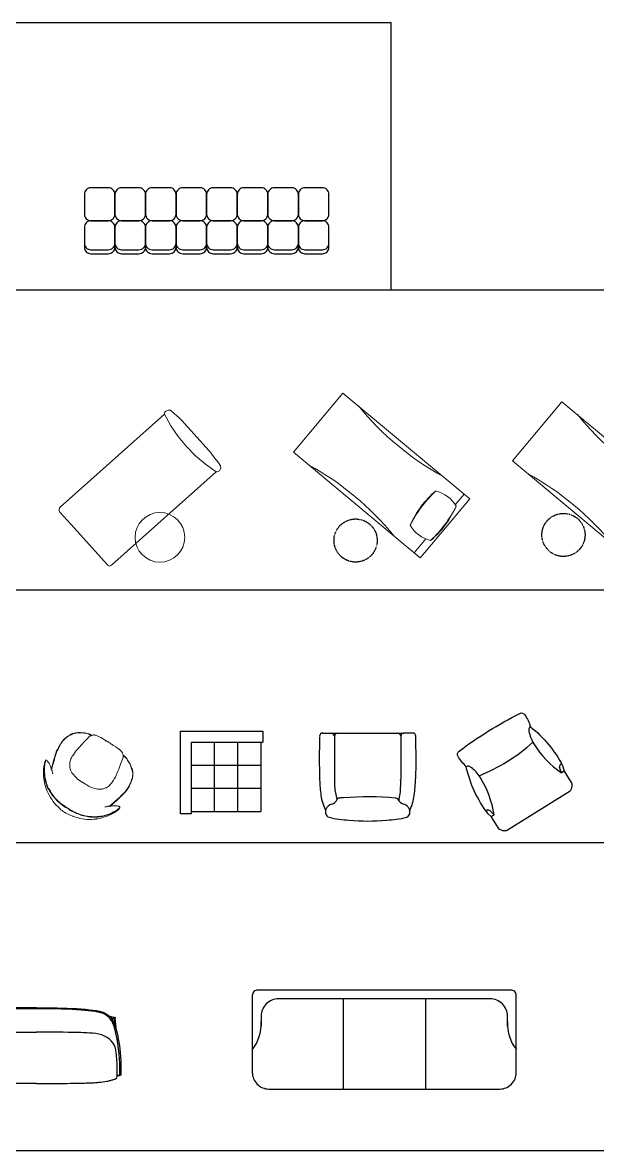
# Model space of a CAD drawing. Extents: x 185064 to 343242, y -369192 to -264966.
# Drawn here: x 217909 to 223136, y -277663 to -267410 of the extents above; entities that cross this region are included whole.
import ezdxf

# ---------------------------------------------------------------- set-up
doc = ezdxf.new("R2010")
doc.units = 0
doc.linetypes.add('ACAD_ISO03W100', pattern=[30, 12, -18])
doc.linetypes.add('HIDDEN2', pattern=[0.1875, 0.125, -0.0625])
doc.layers.add('fl', color=8, linetype='Continuous', lineweight=13)
doc.layers.add('打印框', color=4, linetype='Continuous')

# ---------------------------------------------------------------- blocks, each defined once
blk = doc.blocks.new('A$C510B4030')
at = {"color": 3}
for p, q in [((-381, -66), (-381, -95)), ((-381, -106), (-381, -95)), ((381, -66), (381, -95)), ((381, -95), (381, -106)), ((-410, -800), (-327, -800)), ((413, -800), (-327, -800))]:
    blk.add_line(p, q, dxfattribs=at)
at = {"color": 1}
for p, q in [((-299, -774), (-299, -377)), ((302, -774), (302, -377))]:
    blk.add_line(p, q, dxfattribs=at)
at = {"color": 3}
for centre, radius, start, end in [((0, -1918), 1918, 84.8974, 95.1026), ((-29, -278), 396, 152.5336, 173.5421), ((-340, -73), 41.2, 107.9257, 171.07), ((-122, -1004), 997, 92.7663, 103.3602), ((122, -1004), 997, 76.6398, 87.2337), ((340, -73), 41.2, 8.93, 72.0743), ((28, -288), 402, 7.8014, 28.6634), ((1083, -438), 1519, 172.2647, 177.9612), ((-658, -398), 1096, 1.2677, 8.6424), ((6320, -564), 6759, 178.472, 181.7492), ((-6238, -565), 6679, 358.2419, 1.6435), ((-408, -772), 27.4, 175.9918, 274.1968), ((411, -772), 27.4, 265.8032, 4.0082)]:
    blk.add_arc(centre, radius, start, end, dxfattribs=at)
at = {"color": 1}
for centre, radius, start, end in [((-304, -75), 82.5, 202.1742, 253.922), ((-341, -224), 70.8, 25.5693, 79.1081), ((198, -311), 497, 165.0152, 180.4391), ((-201, -166), 80.9, 199.6938, 203.5004), ((-255, -185), 23.4, 213.126, 276.3181), ((259, -182), 26.4, 262.2991, 321.6824), ((206, -167), 80.9, 336.4996, 340.3062), ((-103, -330), 405, 2.2625, 19.0687), ((341, -216), 63.5, 102.8681, 159.4343), ((304, -75), 82.5, 286.078, 337.8258), ((-5, 2500), 2720, 264.7741, 274.7579), ((141, 1565), 1778, 272.5676, 273.7061), ((1581, -348), 1880, 178.9674, 180.8815), ((-1578, -348), 1880, 359.1185, 1.0326), ((-327, -772), 27.4, 274.3983, 356.6948), ((-271, -771), 28.4, 185.3644, 266.0319), ((274, -771), 28.4, 273.9681, 354.6356), ((344, -752), 47.2, 207.096, 269.164)]:
    blk.add_arc(centre, radius, start, end, dxfattribs=at)
blk = doc.blocks.new('awerawer')
h = blk.add_hatch(color=3)
h.dxf.hatch_style = 2
h.paths.add_polyline_path([(218734, -294470), (218732, -294476), (218727, -294478), (218721, -294476), (218719, -294470), (218721, -294465), (218727, -294462), (218732, -294465)])
h = blk.add_hatch(color=3)
h.dxf.hatch_style = 2
h.paths.add_polyline_path([(218239, -294720), (218236, -294725), (218231, -294728), (218225, -294725), (218223, -294720), (218225, -294714), (218231, -294712), (218236, -294714)])
h = blk.add_hatch(color=3)
h.dxf.hatch_style = 2
h.paths.add_polyline_path([(218239, -294726), (218236, -294732), (218231, -294734), (218225, -294732), (218223, -294726), (218225, -294721), (218231, -294718), (218236, -294721)])
h = blk.add_hatch(color=3)
h.dxf.hatch_style = 2
h.paths.add_polyline_path([(218239, -294726), (218236, -294732), (218231, -294734), (218225, -294732), (218223, -294726), (218225, -294721), (218231, -294718), (218236, -294721)])
h = blk.add_hatch(color=3)
h.dxf.hatch_style = 2
h.paths.add_polyline_path([(218769, -295064), (218767, -295070), (218761, -295072), (218756, -295070), (218753, -295064), (218756, -295058), (218761, -295056), (218767, -295058)])
h = blk.add_hatch(color=3)
h.dxf.hatch_style = 2
h.paths.add_polyline_path([(218769, -295064), (218767, -295070), (218761, -295072), (218756, -295070), (218753, -295064), (218756, -295058), (218761, -295056), (218767, -295058)])
h = blk.add_hatch(color=3)
h.dxf.hatch_style = 2
h.paths.add_polyline_path([(218775, -295061), (218773, -295066), (218768, -295069), (218762, -295066), (218760, -295061), (218762, -295055), (218768, -295053), (218773, -295055)])
at = {"color": 3, "lineweight": 0}
for points in [[(218231, -294723), (218240, -294685), (218250, -294650), (218262, -294616), (218265, -294597), (218272, -294581), (218278, -294562), (218288, -294546), (218294, -294530), (218303, -294515), (218313, -294499), (218322, -294483), (218329, -294477), (218335, -294470), (218341, -294461), (218348, -294455), (218360, -294442), (218367, -294439), (218373, -294432), (218379, -294426), (218385, -294423), (218392, -294420), (218401, -294414), (218408, -294410), (218414, -294407), (218423, -294404), (218430, -294404), (218439, -294401), (218445, -294398), (218455, -294398), (218464, -294398), (218471, -294395), (218480, -294395), (218496, -294395), (218515, -294398), (218531, -294398), (218547, -294401), (218565, -294407), (218575, -294407), (218581, -294410), (218591, -294414), (218597, -294417)], [(218231, -294726), (218237, -294710), (218240, -294698), (218250, -294669), (218265, -294612), (218275, -294584), (218278, -294578), (218278, -294575), (218281, -294568), (218284, -294559), (218291, -294546), (218294, -294537), (218300, -294524), (218303, -294521), (218303, -294518), (218307, -294511), (218319, -294492), (218325, -294483), (218332, -294474), (218338, -294470), (218338, -294467), (218341, -294467), (218348, -294458), (218354, -294451), (218363, -294445), (218370, -294436), (218379, -294429), (218389, -294423), (218401, -294417), (218411, -294414), (218423, -294407), (218433, -294404), (218436, -294404), (218439, -294404), (218449, -294401), (218464, -294398), (218480, -294398), (218493, -294398), (218509, -294398), (218524, -294401), (218537, -294401), (218553, -294404), (218569, -294410), (218581, -294414), (218597, -294420)], [(218597, -294420), (218591, -294420), (218588, -294423), (218584, -294423), (218581, -294426), (218575, -294432), (218565, -294442), (218534, -294474), (218502, -294508), (218487, -294527), (218471, -294543), (218471, -294546), (218458, -294556), (218449, -294568), (218439, -294581), (218430, -294597), (218420, -294609), (218414, -294625), (218408, -294631), (218408, -294638), (218404, -294647), (218401, -294654), (218398, -294663), (218398, -294669), (218398, -294676), (218398, -294685), (218398, -294691), (218398, -294698), (218398, -294707), (218398, -294714), (218401, -294720), (218401, -294726), (218404, -294732), (218408, -294742), (218411, -294748), (218414, -294755), (218417, -294761), (218423, -294767), (218433, -294780), (218442, -294792), (218455, -294802), (218464, -294815), (218477, -294824), (218493, -294834), (218505, -294843), (218518, -294852), (218521, -294852)], [(218616, -294414), (218613, -294414), (218607, -294417), (218597, -294417), (218597, -294420)], [(218749, -294483), (218742, -294477), (218736, -294474), (218730, -294470), (218723, -294467), (218720, -294464), (218717, -294461), (218714, -294461), (218695, -294448), (218679, -294439), (218660, -294429), (218654, -294426), (218648, -294423), (218638, -294420), (218632, -294417), (218622, -294417), (218619, -294414), (218616, -294414)], [(218749, -294483), (218758, -294489), (218768, -294492), (218774, -294499), (218783, -294502), (218787, -294505), (218787, -294508), (218790, -294508), (218793, -294508), (218793, -294511), (218796, -294511), (218815, -294524), (218831, -294537), (218847, -294546), (218853, -294552), (218859, -294559), (218865, -294565), (218872, -294571), (218875, -294575), (218878, -294578), (218878, -294581)], [(218351, -295118), (218338, -295111), (218329, -295102), (218316, -295096), (218307, -295086), (218297, -295077), (218294, -295074), (218291, -295074), (218291, -295070), (218288, -295067), (218272, -295051), (218259, -295036), (218247, -295020), (218234, -295001), (218221, -294985), (218212, -294966), (218202, -294947), (218193, -294928), (218183, -294906), (218177, -294887), (218177, -294881), (218174, -294881), (218174, -294878), (218174, -294875), (218168, -294852), (218164, -294830), (218161, -294811), (218158, -294789), (218158, -294767), (218158, -294755), (218158, -294745), (218158, -294732), (218158, -294720), (218161, -294710), (218161, -294707), (218161, -294704), (218161, -294701), (218164, -294691), (218168, -294682), (218168, -294679), (218168, -294676), (218168, -294672), (218171, -294663), (218171, -294660), (218174, -294654), (218177, -294650), (218177, -294647), (218180, -294647)], [(218174, -294654), (218174, -294657), (218171, -294660), (218171, -294666), (218171, -294669), (218171, -294672), (218171, -294676), (218168, -294679), (218168, -294682), (218168, -294691), (218168, -294704), (218164, -294707), (218164, -294710), (218164, -294720), (218164, -294732), (218164, -294742), (218164, -294764), (218168, -294786), (218171, -294808), (218174, -294830), (218180, -294852), (218183, -294862), (218187, -294871), (218190, -294878), (218190, -294881), (218193, -294884), (218196, -294897), (218202, -294906), (218209, -294916), (218212, -294925), (218218, -294935), (218224, -294944), (218231, -294954), (218237, -294963), (218253, -294979), (218269, -294998), (218284, -295014), (218300, -295029), (218316, -295042), (218335, -295058), (218338, -295061), (218341, -295061), (218348, -295067), (218360, -295077), (218376, -295083)], [(218180, -294647), (218180, -294650), (218177, -294654), (218177, -294660), (218177, -294663), (218174, -294663), (218174, -294666), (218174, -294672), (218171, -294679), (218171, -294682), (218171, -294685), (218171, -294695), (218168, -294704), (218168, -294717), (218168, -294736), (218168, -294755), (218171, -294777), (218171, -294796), (218177, -294815), (218180, -294834), (218180, -294840), (218183, -294843), (218183, -294849), (218187, -294859), (218190, -294868), (218196, -294881), (218199, -294890), (218202, -294900), (218209, -294909), (218215, -294919), (218221, -294928), (218224, -294938), (218231, -294947), (218247, -294966), (218259, -294985), (218275, -295001), (218291, -295017), (218307, -295029), (218313, -295036), (218316, -295039), (218329, -295048), (218341, -295055), (218354, -295064), (218363, -295074), (218376, -295080)], [(218180, -294647), (218183, -294647), (218187, -294647), (218190, -294647), (218190, -294650), (218193, -294650), (218196, -294654), (218196, -294657), (218199, -294660), (218205, -294666), (218209, -294672), (218212, -294682), (218221, -294701), (218224, -294710), (218228, -294720), (218231, -294726), (218234, -294736), (218234, -294739), (218237, -294742), (218237, -294745)], [(218884, -294603), (218884, -294606), (218884, -294612), (218884, -294616), (218884, -294619), (218881, -294628), (218878, -294638), (218859, -294682), (218843, -294726), (218834, -294745), (218824, -294767), (218824, -294770), (218818, -294783), (218812, -294799), (218802, -294815), (218796, -294827), (218787, -294843), (218777, -294856), (218771, -294862), (218764, -294868), (218758, -294875), (218755, -294878), (218749, -294884), (218742, -294887), (218736, -294890), (218730, -294897), (218723, -294897), (218714, -294900), (218708, -294903), (218701, -294906), (218695, -294906), (218689, -294909), (218679, -294909), (218673, -294909), (218667, -294909), (218657, -294909), (218651, -294909), (218641, -294906), (218625, -294903), (218613, -294900), (218597, -294894), (218581, -294887), (218569, -294881), (218553, -294871), (218540, -294865), (218524, -294856), (218521, -294852)], [(218761, -295064), (218774, -295051), (218783, -295042), (218805, -295023), (218850, -294985), (218869, -294963), (218875, -294960), (218878, -294957), (218881, -294950), (218891, -294944), (218900, -294935), (218907, -294925), (218913, -294916), (218916, -294909), (218919, -294909), (218919, -294906), (218922, -294903), (218935, -294884), (218941, -294875), (218944, -294865), (218948, -294859), (218948, -294856), (218951, -294856), (218954, -294846), (218957, -294834), (218960, -294824), (218963, -294815), (218967, -294802), (218967, -294789), (218970, -294780), (218970, -294767), (218967, -294755), (218967, -294742), (218967, -294739), (218963, -294736), (218963, -294729), (218957, -294714), (218954, -294701), (218948, -294685), (218941, -294672), (218932, -294660), (218922, -294647), (218916, -294635), (218907, -294625), (218894, -294612), (218884, -294603)], [(218764, -295064), (218793, -295039), (218821, -295014), (218850, -294988), (218862, -294976), (218875, -294963), (218888, -294950), (218900, -294938), (218913, -294922), (218922, -294909), (218932, -294894), (218941, -294878), (218944, -294868), (218951, -294859), (218954, -294852), (218957, -294843), (218963, -294827), (218963, -294818), (218967, -294811), (218967, -294802), (218970, -294792), (218970, -294786), (218970, -294777), (218970, -294770), (218970, -294761), (218970, -294755), (218970, -294745), (218967, -294739), (218967, -294729), (218963, -294720), (218960, -294714), (218957, -294704), (218954, -294698), (218948, -294682), (218938, -294666), (218929, -294654), (218919, -294638), (218910, -294625), (218903, -294619), (218897, -294612), (218891, -294606), (218884, -294600)], [(218878, -294581), (218881, -294587), (218881, -294590), (218884, -294600), (218884, -294603)], [(218237, -294745), (218237, -294751), (218240, -294758), (218240, -294764), (218243, -294767), (218243, -294770)], [(218351, -295118), (218363, -295127), (218376, -295134), (218389, -295140), (218401, -295146), (218417, -295152), (218420, -295152), (218420, -295156), (218423, -295156), (218427, -295156), (218449, -295165), (218468, -295168), (218490, -295175), (218509, -295178), (218531, -295181), (218553, -295184), (218575, -295184), (218594, -295184), (218616, -295181), (218638, -295181), (218641, -295178), (218644, -295178), (218648, -295178), (218651, -295178), (218673, -295175), (218695, -295168), (218714, -295162), (218736, -295156), (218755, -295146), (218764, -295143), (218777, -295137), (218787, -295130), (218796, -295127), (218805, -295121), (218809, -295118), (218812, -295115), (218821, -295108), (218828, -295102), (218831, -295102), (218834, -295099), (218837, -295096), (218843, -295092), (218847, -295089), (218850, -295083), (218853, -295083), (218853, -295080), (218853, -295077)], [(218853, -295077), (218850, -295077), (218850, -295080), (218843, -295083), (218843, -295086), (218840, -295086), (218840, -295089), (218834, -295092), (218828, -295096), (218828, -295099), (218824, -295099), (218815, -295105), (218805, -295111), (218796, -295115), (218780, -295124), (218761, -295134), (218742, -295140), (218723, -295146), (218704, -295152), (218685, -295156), (218679, -295156), (218676, -295156), (218670, -295159), (218660, -295159), (218648, -295159), (218638, -295162), (218625, -295162), (218616, -295162), (218603, -295162), (218594, -295159), (218581, -295159), (218569, -295159), (218559, -295156), (218537, -295152), (218515, -295146), (218493, -295140), (218474, -295130), (218452, -295124), (218449, -295121), (218445, -295121), (218445, -295118), (218442, -295118), (218427, -295111), (218414, -295102), (218401, -295096), (218376, -295080)], [(218739, -295067), (218736, -295067), (218730, -295070), (218720, -295070), (218717, -295070)], [(218853, -295077), (218853, -295074), (218853, -295070), (218850, -295067), (218847, -295067), (218843, -295064), (218840, -295064), (218837, -295064), (218834, -295064), (218828, -295061), (218818, -295061), (218809, -295061), (218787, -295061), (218777, -295061), (218768, -295061), (218761, -295064), (218752, -295064), (218749, -295064), (218745, -295064), (218742, -295064), (218739, -295067)], [(218850, -295083), (218847, -295086), (218847, -295089), (218840, -295092), (218837, -295092), (218834, -295096), (218831, -295099), (218828, -295102), (218818, -295105), (218809, -295111), (218805, -295115), (218802, -295115), (218793, -295121), (218783, -295127), (218774, -295130), (218752, -295140), (218733, -295146), (218711, -295152), (218692, -295159), (218670, -295162), (218657, -295162), (218648, -295165), (218641, -295165), (218638, -295165), (218632, -295165), (218622, -295165), (218610, -295165), (218600, -295165), (218588, -295165), (218578, -295162), (218565, -295162), (218556, -295159), (218543, -295156), (218521, -295152), (218499, -295146), (218480, -295137), (218458, -295130), (218439, -295121), (218417, -295108), (218414, -295108), (218411, -295105), (218408, -295105), (218401, -295102), (218389, -295092), (218376, -295083)]]:
    blk.add_lwpolyline(points, dxfattribs=at)
blk = doc.blocks.new('aweawertaer')
at = {"layer": '打印框', "color": 3}
for p, q in [((217318, -295753), (217327, -295667)), ((217323, -295658), (217338, -295668)), ((217323, -295737), (217330, -295667)), ((217324, -295656), (217339, -295667)), ((217330, -295667), (217337, -295671)), ((217371, -295651), (217335, -295661)), ((217335, -295661), (217341, -295665)), ((217376, -295646), (217336, -295657))]:
    blk.add_line(p, q, dxfattribs=at)
for points in [[(217306, -296189), (217287, -296186)], [(218769, -296189), (218788, -296186)]]:
    blk.add_lwpolyline(points, dxfattribs=at)
for centre, radius, start, end in [((217317, -295666), 9.46, 353.342, 53.1693), ((217330, -295645), 13.5, 240.1321, 294.8683), ((217338, -295667), 3.75, 247.291, 46.4493), ((217338, -295667), 0.248, 247.291, 46.4493)]:
    blk.add_arc(centre, radius, start, end, dxfattribs=at)
for points, knots in [([(218037, -295570), (217794, -295570), (217513, -295578), (217425, -295614), (217425, -295614), (217425, -295614), (217425, -295614), (217425, -295614), (217401, -295625), (217379, -295644), (217379, -295644), (217379, -295644), (217379, -295644), (217376, -295647), (217373, -295649), (217370, -295652), (217370, -295652), (217370, -295652), (217370, -295652), (217368, -295655), (217365, -295657), (217363, -295660), (217363, -295660), (217363, -295660), (217363, -295660), (217343, -295682), (217334, -295707), (217334, -295707), (217334, -295707), (217334, -295707), (217334, -295707), (217303, -295784), (217268, -295941), (217270, -296176), (217270, -296176), (217270, -296176), (217270, -296176), (217270, -296186), (217279, -296187), (217279, -296187), (217279, -296187), (217279, -296187), (217279, -296187), (217279, -296187), (217306, -296192), (217306, -296192)], [0, 0, 0, 0, 1, 1, 1, 2, 2, 2, 3, 3, 3, 4, 4, 4, 5, 5, 5, 6, 6, 6, 7, 7, 7, 8, 8, 8, 9, 9, 9, 10, 10, 10, 11, 11, 11, 12, 12, 12, 13, 13, 13, 14, 14, 14, 15, 15, 15, 15]), ([(218793, -296177), (218794, -296177), (218794, -296176), (218794, -296176), (218797, -295899), (218746, -295750), (218731, -295711), (218731, -295710), (218722, -295687), (218704, -295667), (218702, -295664), (218699, -295662), (218697, -295659), (218694, -295657), (218692, -295654), (218689, -295652), (218669, -295634), (218646, -295624), (218645, -295624), (218576, -295595), (218366, -295580), (218038, -295580), (217709, -295580), (217499, -295595), (217429, -295624), (217429, -295624), (217406, -295634), (217386, -295652), (217383, -295654), (217380, -295657), (217378, -295659), (217375, -295662), (217373, -295664), (217370, -295667), (217353, -295687), (217344, -295710), (217344, -295710), (217328, -295750), (217278, -295899), (217280, -296176), (217280, -296176), (217280, -296177), (217280, -296177)], [0, 0, 0, 0, 1, 1, 1, 2, 2, 2, 3, 3, 3, 4, 4, 4, 5, 5, 5, 6, 6, 6, 7, 7, 7, 8, 8, 8, 9, 9, 9, 10, 10, 10, 11, 11, 11, 12, 12, 12, 13, 13, 13, 14, 14, 14, 14]), ([(218038, -295570), (218280, -295570), (218562, -295578), (218649, -295614), (218649, -295614), (218649, -295614), (218649, -295614), (218649, -295614), (218674, -295625), (218696, -295644), (218696, -295644), (218696, -295644), (218696, -295644), (218699, -295647), (218702, -295649), (218704, -295652), (218704, -295652), (218704, -295652), (218704, -295652), (218707, -295655), (218709, -295657), (218712, -295660), (218712, -295660), (218712, -295660), (218712, -295660), (218731, -295682), (218740, -295707), (218740, -295707), (218740, -295707), (218740, -295707), (218740, -295707), (218771, -295784), (218807, -295941), (218804, -296176), (218804, -296176), (218804, -296176), (218804, -296176), (218804, -296186), (218795, -296187), (218795, -296187), (218795, -296187), (218795, -296187), (218795, -296187), (218795, -296187), (218769, -296192), (218769, -296192)], [0, 0, 0, 0, 1, 1, 1, 2, 2, 2, 3, 3, 3, 4, 4, 4, 5, 5, 5, 6, 6, 6, 7, 7, 7, 8, 8, 8, 9, 9, 9, 10, 10, 10, 11, 11, 11, 12, 12, 12, 13, 13, 13, 14, 14, 14, 15, 15, 15, 15]), ([(218702, -295649), (218717, -295651), (218732, -295654), (218742, -295658), (218742, -295658), (218742, -295658), (218742, -295658), (218742, -295658), (218747, -295659), (218752, -295656)], [0, 0, 0, 0, 1, 1, 1, 2, 2, 2, 3, 3, 3, 3]), ([(218752, -295737), (218752, -295737), (218746, -295669), (218746, -295668), (218746, -295668), (218746, -295668), (218746, -295668), (218746, -295666), (218740, -295670), (218740, -295670), (218740, -295670), (218740, -295670), (218740, -295670), (218740, -295670), (218736, -295673), (218734, -295669), (218734, -295669), (218734, -295669), (218734, -295669), (218732, -295666), (218735, -295664), (218735, -295664), (218735, -295664), (218735, -295664), (218735, -295664), (218735, -295664), (218740, -295660), (218740, -295660), (218740, -295660), (218740, -295660), (218740, -295660), (218740, -295660), (218720, -295654), (218705, -295652)], [0, 0, 0, 0, 1, 1, 1, 2, 2, 2, 3, 3, 3, 4, 4, 4, 5, 5, 5, 6, 6, 6, 7, 7, 7, 8, 8, 8, 9, 9, 9, 10, 10, 10, 11, 11, 11, 11]), ([(218752, -295657), (218749, -295659), (218743, -295663), (218741, -295664), (218741, -295664), (218741, -295664), (218741, -295664), (218740, -295665), (218738, -295666), (218738, -295666), (218738, -295666), (218738, -295666), (218738, -295666), (218736, -295668), (218736, -295668), (218739, -295667), (218739, -295667), (218739, -295667), (218739, -295667), (218739, -295666), (218740, -295666), (218742, -295665), (218742, -295665), (218742, -295665), (218742, -295665), (218748, -295661), (218753, -295658), (218753, -295658)], [0, 0, 0, 0, 1, 1, 1, 2, 2, 2, 3, 3, 3, 4, 4, 4, 5, 5, 5, 6, 6, 6, 7, 7, 7, 8, 8, 8, 9, 9, 9, 9]), ([(218753, -295658), (218750, -295660), (218748, -295663), (218749, -295667), (218749, -295667), (218749, -295667), (218749, -295667), (218750, -295679), (218753, -295708), (218757, -295749)], [0, 0, 0, 0, 1, 1, 1, 2, 2, 2, 3, 3, 3, 3]), ([(218037, -296260), (217978, -296260), (217920, -296259), (217865, -296259), (217865, -296259), (217865, -296259), (217865, -296259), (217769, -296258), (217682, -296257), (217615, -296255), (217615, -296255), (217615, -296255), (217615, -296255), (217605, -296255), (217595, -296254), (217585, -296254), (217585, -296254), (217585, -296254), (217585, -296254), (217580, -296254), (217574, -296253), (217569, -296253), (217569, -296253), (217569, -296253), (217569, -296253), (217555, -296252), (217542, -296253), (217530, -296253), (217530, -296253), (217530, -296253), (217530, -296253), (217512, -296252), (217498, -296250), (217488, -296250), (217488, -296250), (217488, -296250), (217488, -296250), (217482, -296249), (217477, -296248), (217472, -296248), (217472, -296248), (217472, -296248), (217472, -296248), (217447, -296245), (217421, -296243), (217399, -296239), (217399, -296239), (217399, -296239), (217399, -296239), (217387, -296236), (217376, -296233), (217366, -296231), (217366, -296231), (217366, -296231), (217366, -296231), (217361, -296230), (217356, -296228), (217351, -296227), (217351, -296227), (217351, -296227), (217351, -296227), (217347, -296225), (217342, -296225), (217339, -296224), (217339, -296224), (217339, -296224), (217339, -296224), (217329, -296220), (217322, -296217), (217317, -296214), (217317, -296214), (217317, -296214), (217317, -296214), (217310, -296209), (217307, -296204), (217306, -296195), (217306, -296195), (217306, -296195), (217306, -296195), (217306, -296195), (217306, -296132), (217306, -296121), (217306, -296121), (217306, -296121), (217306, -296121), (217306, -296098), (217307, -296063), (217311, -296001), (217311, -296001), (217311, -296001), (217311, -296001), (217315, -295933), (217340, -295876), (217396, -295840), (217396, -295840), (217396, -295840), (217396, -295840), (217455, -295802), (217546, -295801), (217602, -295797), (217602, -295797), (217602, -295797), (217602, -295797), (217602, -295797), (217805, -295793), (217862, -295793), (217862, -295793), (217862, -295793), (217862, -295793), (217920, -295793), (218037, -295793), (218037, -295793)], [0, 0, 0, 0, 1, 1, 1, 2, 2, 2, 3, 3, 3, 4, 4, 4, 5, 5, 5, 6, 6, 6, 7, 7, 7, 8, 8, 8, 9, 9, 9, 10, 10, 10, 11, 11, 11, 12, 12, 12, 13, 13, 13, 14, 14, 14, 15, 15, 15, 16, 16, 16, 17, 17, 17, 18, 18, 18, 19, 19, 19, 20, 20, 20, 21, 21, 21, 22, 22, 22, 23, 23, 23, 24, 24, 24, 25, 25, 25, 26, 26, 26, 27, 27, 27, 28, 28, 28, 29, 29, 29, 30, 30, 30, 31, 31, 31, 32, 32, 32, 33, 33, 33, 34, 34, 34, 35, 35, 35, 36, 36, 36, 37, 37, 37, 37]), ([(218037, -296260), (218097, -296260), (218155, -296259), (218209, -296259), (218209, -296259), (218209, -296259), (218209, -296259), (218306, -296258), (218392, -296257), (218460, -296255), (218460, -296255), (218460, -296255), (218460, -296255), (218470, -296255), (218480, -296254), (218489, -296254), (218489, -296254), (218489, -296254), (218489, -296254), (218495, -296254), (218500, -296253), (218505, -296253), (218505, -296253), (218505, -296253), (218505, -296253), (218520, -296252), (218533, -296253), (218545, -296253), (218545, -296253), (218545, -296253), (218545, -296253), (218563, -296252), (218577, -296250), (218587, -296250), (218587, -296250), (218587, -296250), (218587, -296250), (218592, -296249), (218598, -296248), (218603, -296248), (218603, -296248), (218603, -296248), (218603, -296248), (218628, -296245), (218653, -296243), (218676, -296239), (218676, -296239), (218676, -296239), (218676, -296239), (218688, -296236), (218699, -296233), (218708, -296231), (218708, -296231), (218708, -296231), (218708, -296231), (218714, -296230), (218719, -296228), (218723, -296227), (218723, -296227), (218723, -296227), (218723, -296227), (218728, -296225), (218732, -296225), (218736, -296224), (218736, -296224), (218736, -296224), (218736, -296224), (218745, -296220), (218753, -296217), (218758, -296214), (218758, -296214), (218758, -296214), (218758, -296214), (218765, -296209), (218768, -296204), (218769, -296195), (218769, -296195), (218769, -296195), (218769, -296195), (218769, -296195), (218769, -296132), (218769, -296121), (218769, -296121), (218769, -296121), (218769, -296121), (218769, -296098), (218768, -296063), (218764, -296001), (218764, -296001), (218764, -296001), (218764, -296001), (218760, -295933), (218734, -295876), (218679, -295840), (218679, -295840), (218679, -295840), (218679, -295840), (218620, -295802), (218528, -295801), (218472, -295797), (218472, -295797), (218472, -295797), (218472, -295797), (218472, -295797), (218270, -295793), (218212, -295793), (218212, -295793), (218212, -295793), (218212, -295793), (218155, -295793), (218037, -295793), (218037, -295793)], [0, 0, 0, 0, 1, 1, 1, 2, 2, 2, 3, 3, 3, 4, 4, 4, 5, 5, 5, 6, 6, 6, 7, 7, 7, 8, 8, 8, 9, 9, 9, 10, 10, 10, 11, 11, 11, 12, 12, 12, 13, 13, 13, 14, 14, 14, 15, 15, 15, 16, 16, 16, 17, 17, 17, 18, 18, 18, 19, 19, 19, 20, 20, 20, 21, 21, 21, 22, 22, 22, 23, 23, 23, 24, 24, 24, 25, 25, 25, 26, 26, 26, 27, 27, 27, 28, 28, 28, 29, 29, 29, 30, 30, 30, 31, 31, 31, 32, 32, 32, 33, 33, 33, 34, 34, 34, 35, 35, 35, 36, 36, 36, 37, 37, 37, 37]), ([(217287, -296188), (217283, -296187), (217285, -296184), (217289, -296184), (217289, -296184), (217289, -296184), (217289, -296184), (217292, -296185), (217306, -296188), (217306, -296188)], [0, 0, 0, 0, 1, 1, 1, 2, 2, 2, 3, 3, 3, 3]), ([(218788, -296188), (218792, -296187), (218790, -296184), (218787, -296184), (218787, -296184), (218787, -296184), (218787, -296184), (218783, -296185), (218769, -296188), (218769, -296188)], [0, 0, 0, 0, 1, 1, 1, 2, 2, 2, 3, 3, 3, 3])]:
    blk.add_open_spline(points, degree=3, knots=knots, dxfattribs=at)
blk = doc.blocks.new('awrtaet')
at = {"color": 3}
for p, q in [((-52388.7, -44076.3), (-52387, -44101.3)), ((-52387, -44101.3), (-52345.8, -44088.8)), ((-52341.9, -44700.4), (-52299.4, -44706.6)), ((-52339.9, -44725.4), (-52341.9, -44700.4))]:
    blk.add_line(p, q, dxfattribs=at)
blk.add_lwpolyline([(-52388.7, -44076.3), (-52357.6, -44064.5, -0.110047), (-51965.6, -44083.4, -0.053927), (-51868.8, -44064.4, -0.392463), (-51836.1, -44089.9, -0.042541), (-51795.5, -44629.3, -0.392463), (-51824, -44659.5, -0.054038), (-51922.6, -44655.2, -0.10394), (-52296, -44733.7), (-52339.9, -44725.4), (-52416.7, -44731.2, -0.01404), (-52451.2, -44732.8, -0.144778), (-52493.9, -44696.1), (-52536.7, -44128.3), (-52523.8, -44104.2), (-52500, -44085.6), (-52388.7, -44076.3)], format="xyb", dxfattribs=at)
for centre, radius, start, end in [((-52359.3, -44061.5), 30.5, 296.11061, 337.74722), ((-52339.1, -44070.2), 8.52, 340.41392, 100.17038), ((-51996.1, -44083.9), 30.5, 287.71899, 1.03654), ((-52144.4, -43390.5), 751.1, 251.15767, 274.55189), ((-52100.2, -43885.6), 254.1, 273.48307, 296.50467), ((-50628.2, -44270.3), 1450, 174.77278, 193.82908), ((-51995.7, -45367), 751.1, 94.04998, 117.44419), ((-52026.1, -44870.8), 254.1, 72.09719, 95.11879), ((-51952.8, -44659.2), 30.5, 7.56532, 80.88287), ((-52308.6, -44735.7), 30.5, 30.85465, 72.49125), ((-52292.3, -44724.1), 10.7, 296.48341, 22.28835)]:
    blk.add_arc(centre, radius, start, end, dxfattribs=at)
blk = doc.blocks.new('WERAWERAW')
at = {"color": 3}
for points in [[(-289668, 60013), (-289668, 59833, -0.414214), (-289728, 59773), (-289886, 59773, -0.414214), (-289946, 59833), (-289946, 60013, -0.414214), (-289886, 60073), (-289728, 60073, -0.414214)], [(-289390, 60013), (-289390, 59833, -0.414214), (-289450, 59773), (-289608, 59773, -0.414214), (-289668, 59833), (-289668, 60013, -0.414214), (-289608, 60073), (-289450, 60073, -0.414214)], [(-289112, 60013), (-289112, 59833, -0.414214), (-289172, 59773), (-289330, 59773, -0.414214), (-289390, 59833), (-289390, 60013, -0.414214), (-289330, 60073), (-289172, 60073, -0.414214)], [(-288834, 60013), (-288834, 59833, -0.414214), (-288894, 59773), (-289052, 59773, -0.414214), (-289112, 59833), (-289112, 60013, -0.414214), (-289052, 60073), (-288894, 60073, -0.414214)], [(-288556, 60013), (-288556, 59833, -0.414214), (-288616, 59773), (-288774, 59773, -0.414214), (-288834, 59833), (-288834, 60013, -0.414214), (-288774, 60073), (-288616, 60073, -0.414214)], [(-288278, 60013), (-288278, 59833, -0.414214), (-288338, 59773), (-288496, 59773, -0.414214), (-288556, 59833), (-288556, 60013, -0.414214), (-288496, 60073), (-288338, 60073, -0.414214)], [(-288000, 60013), (-288000, 59833, -0.414214), (-288060, 59773), (-288218, 59773, -0.414214), (-288278, 59833), (-288278, 60013, -0.414214), (-288218, 60073), (-288060, 60073, -0.414214)], [(-287722, 60013), (-287722, 59833, -0.414214), (-287782, 59773), (-287940, 59773, -0.414214), (-288000, 59833), (-288000, 60013, -0.414214), (-287940, 60073), (-287782, 60073, -0.414214)], [(-289668, 59713), (-289668, 59533, -0.414214), (-289728, 59473), (-289886, 59473, -0.414214), (-289946, 59533), (-289946, 59713, -0.414214), (-289886, 59773), (-289728, 59773, -0.414214)], [(-289390, 59713), (-289390, 59533, -0.414214), (-289450, 59473), (-289608, 59473, -0.414214), (-289668, 59533), (-289668, 59713, -0.414214), (-289608, 59773), (-289450, 59773, -0.414214)], [(-289112, 59713), (-289112, 59533, -0.414214), (-289172, 59473), (-289330, 59473, -0.414214), (-289390, 59533), (-289390, 59713, -0.414214), (-289330, 59773), (-289172, 59773, -0.414214)], [(-288834, 59713), (-288834, 59533, -0.414214), (-288894, 59473), (-289052, 59473, -0.414214), (-289112, 59533), (-289112, 59713, -0.414214), (-289052, 59773), (-288894, 59773, -0.414214)], [(-288556, 59713), (-288556, 59533, -0.414214), (-288616, 59473), (-288774, 59473, -0.414214), (-288834, 59533), (-288834, 59713, -0.414214), (-288774, 59773), (-288616, 59773, -0.414214)], [(-288278, 59713), (-288278, 59533, -0.414214), (-288338, 59473), (-288496, 59473, -0.414214), (-288556, 59533), (-288556, 59713, -0.414214), (-288496, 59773), (-288338, 59773, -0.414214)], [(-288000, 59713), (-288000, 59533, -0.414214), (-288060, 59473), (-288218, 59473, -0.414214), (-288278, 59533), (-288278, 59713, -0.414214), (-288218, 59773), (-288060, 59773, -0.414214)], [(-287722, 59713), (-287722, 59533, -0.414214), (-287782, 59473), (-287940, 59473, -0.414214), (-288000, 59533), (-288000, 59713, -0.414214), (-287940, 59773), (-287782, 59773, -0.414214)]]:
    blk.add_lwpolyline(points, format="xyb", close=True, dxfattribs=at)
for points in [[(-289946, 59972), (-289946, 59977, -0.414214), (-289886, 60037), (-289728, 60037, -0.414214), (-289668, 59977), (-289668, 59972)], [(-289668, 59972), (-289668, 59977, -0.414214), (-289608, 60037), (-289450, 60037, -0.414214), (-289390, 59977), (-289390, 59972)], [(-289390, 59972), (-289390, 59977, -0.414214), (-289330, 60037), (-289172, 60037, -0.414214), (-289112, 59977), (-289112, 59972)], [(-289112, 59972), (-289112, 59977, -0.414214), (-289052, 60037), (-288894, 60037, -0.414214), (-288834, 59977), (-288834, 59972)], [(-288834, 59972), (-288834, 59977, -0.414214), (-288774, 60037), (-288616, 60037, -0.414214), (-288556, 59977), (-288556, 59972)], [(-288556, 59972), (-288556, 59977, -0.414214), (-288496, 60037), (-288338, 60037, -0.414214), (-288278, 59977), (-288278, 59972)], [(-288278, 59972), (-288278, 59977, -0.414214), (-288218, 60037), (-288060, 60037, -0.414214), (-288000, 59977), (-288000, 59972)], [(-288000, 59972), (-288000, 59977, -0.414214), (-287940, 60037), (-287782, 60037, -0.414214), (-287722, 59977), (-287722, 59972)]]:
    blk.add_lwpolyline(points, format="xyb", dxfattribs=at)
blk = doc.blocks.new('saretges')
at = {"layer": 'fl', "color": 3, "ltscale": 1000}
for p, q in [((470575, 212893), (470668, 212808)), ((470971, 212533), (471093, 212422))]:
    blk.add_line(p, q, dxfattribs=at)
for points in [[(470575, 212893), (469621, 211822), (470144, 211356), (471093, 212422)], [(471096, 212517), (470619, 212942), (470575, 212893)], [(471093, 212422), (471142, 212476), (471096, 212517)]]:
    blk.add_lwpolyline(points, dxfattribs=at)
for centre, radius, start, end in [((470827, 212553), 301, 118.5312, 164.1492), ((470310, 212040), 862, 38.3674, 64.313), ((470131, 211816), 1143, 41.5924, 61.088), ((468117, 214078), 2671, 307.4664, 329.124), ((471214, 213170), 862, 218.3674, 244.313), ((471393, 213394), 1143, 221.5924, 241.088), ((470697, 212657), 301, 298.5312, 344.1492), ((472557, 210122), 2671, 127.4664, 149.124)]:
    blk.add_arc(centre, radius, start, end, dxfattribs=at)

msp = doc.modelspace()

# ---------------------------------------------------------------- linework, layer by layer
at = {"color": 8}
for p, q in [((185064, -267410), (221259, -267410)), ((221259, -269841), (221259, -267410)), ((185064, -269841), (224661, -269841)), ((185064, -272568), (237197, -272568)), ((185064, -274863), (250185, -274863)), ((185064, -277663), (310328, -277663))]:
    msp.add_line(p, q, dxfattribs=at)
at = {"color": 3}
for p, q in [((219445, -273953), (220095, -273953)), ((219445, -274603), (219445, -273953)), ((220075, -273953), (220075, -274583)), ((219445, -274583), (220075, -274583)), ((220825, -276285), (220825, -277105)), ((221572, -276285), (221572, -277105))]:
    msp.add_line(p, q, dxfattribs=at)
at = {"color": 1}
for p, q in [((219655, -274583), (219655, -273953)), ((219865, -274583), (219865, -273953)), ((220075, -274163), (219445, -274163)), ((220075, -274373), (219445, -274373))]:
    msp.add_line(p, q, dxfattribs=at)
at = {"color": 3, "lineweight": 0}
msp.add_lwpolyline([(219201, -270971), (219201, -270961), (219204, -270952), (219213, -270942), (219220, -270939), (219232, -270933), (219245, -270933), (219254, -270933), (219258, -270936), (219292, -270967), (219327, -270999), (219362, -271034), (219384, -271059), (219403, -271078), (219409, -271084), (219416, -271091), (219602, -271302), (219624, -271324), (219652, -271365), (219684, -271403), (219709, -271441), (219709, -271444), (219712, -271457), (219709, -271466), (219703, -271479), (219700, -271485), (219687, -271492), (219674, -271495), (219668, -271495), (218721, -272341), (218711, -272347), (218699, -272351), (218689, -272347), (218677, -272338), (218380, -272006), (218247, -271861), (218241, -271845), (218241, -271836), (218244, -271823), (218250, -271817)], close=True, dxfattribs=at)
msp.add_lwpolyline([(219668, -271495), (219573, -271425), (219482, -271350), (219400, -271264), (219324, -271173), (219258, -271075), (219201, -270971)], dxfattribs=at)
at = {"color": 3}
msp.add_lwpolyline([(219445, -274603), (219345, -274603), (219345, -273853), (220095, -273853), (220095, -273953)], dxfattribs=at)
msp.add_lwpolyline([(222398, -276955), (222398, -276255, 0.414214), (222348, -276205), (220048, -276205, 0.414214), (219998, -276255), (219998, -276955, 0.414214), (220148, -277105), (222248, -277105, 0.414214)], format="xyb", close=True, dxfattribs=at)
msp.add_lwpolyline([(222318, -276535), (222318, -276444, 0.414214), (222159, -276285), (220237, -276285, 0.414214), (220078, -276444), (220078, -276535)], format="xyb", dxfattribs=at)
at = {"color": 3, "lineweight": 0}
msp.add_circle((219158, -272090), 226, dxfattribs=at)
at = {"color": 8, "linetype": 'HIDDEN2'}
for centre in [(222827, -272068), (220937, -272119)]:
    msp.add_circle(centre, 196, dxfattribs=at)
at = {"color": 3}
for centre, start, end in [((219707, -276515), 321.5922, 2.9549), ((222690, -276515), 177.0451, 218.4078)]:
    msp.add_arc(centre, 372, start, end, dxfattribs=at)

# ---------------------------------------------------------------- block references
at = {"color": 8, "xscale": -1, "rotation": 180}
msp.add_blockref('WERAWERAW', (508417, -209439), dxfattribs=at)
at = {"color": 8, "linetype": 'HIDDEN2', "rotation": 271.8618984873408}
for p in [(-6146, 191712), (-4155, 191633)]:
    msp.add_blockref('saretges', p, dxfattribs=at)
at = {"color": 7, "xscale": 1.199999999999999, "yscale": 1.199999999999999, "zscale": 1.199999999999999, "rotation": 117.5986011314406}
msp.add_blockref('awrtaet', (146173, -243419), dxfattribs=at)
for name, p in [('awerawer', (-59, 20530)), ('aweawertaer', (0, 19204))]:
    msp.add_blockref(name, p)
at = {"color": 3, "linetype": 'ACAD_ISO03W100', "rotation": 180}
msp.add_blockref('A$C510B4030', (221048, -274669), dxfattribs=at)

doc.saveas('drawing.dxf')
